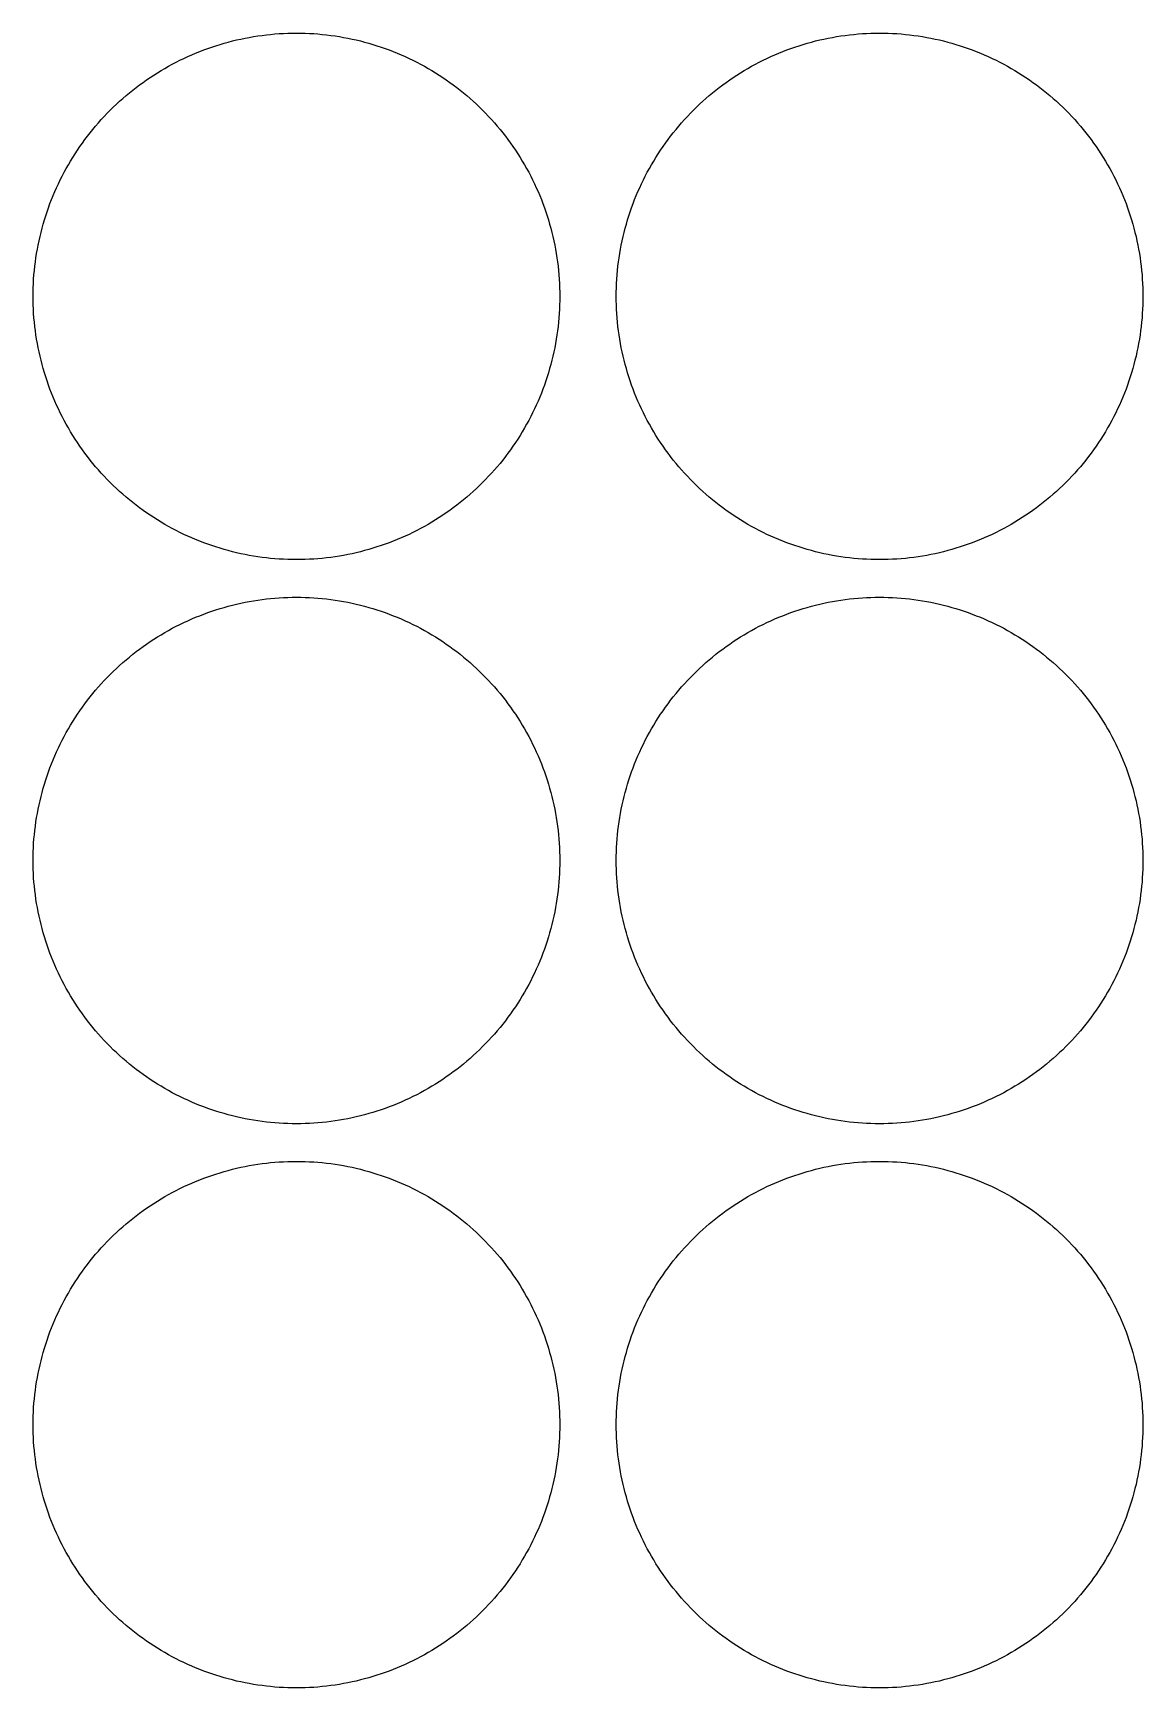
# Model space of a CAD drawing. Extents: x -114 to 114, y -152 to 152.
# Drawn here: x -76 to -17, y -89 to -1 of the extents above; entities that cross this region are included whole.
import ezdxf

# ---------------------------------------------------------------- set-up
doc = ezdxf.new("R2010")
doc.units = 0
doc.layers.get('0').update_dxf_attribs({"linetype": 'CONTINUOUS'})

msp = doc.modelspace()

# ---------------------------------------------------------------- linework, layer by layer
for points in [[(-75.999, -15), (-75.997, -14.771), (-75.992, -14.542), (-75.982, -14.313), (-75.969, -14.084), (-75.952, -13.856), (-75.932, -13.628), (-75.907, -13.4), (-75.879, -13.172), (-75.847, -12.946), (-75.812, -12.719), (-75.772, -12.494), (-75.729, -12.269), (-75.683, -12.044), (-75.632, -11.821), (-75.579, -11.598), (-75.521, -11.377), (-75.46, -11.156), (-75.395, -10.936), (-75.327, -10.717), (-75.255, -10.5), (-75.18, -10.284), (-75.101, -10.068), (-75.019, -9.855), (-74.933, -9.642), (-74.844, -9.431), (-74.751, -9.222), (-74.655, -9.014), (-74.555, -8.808), (-74.452, -8.603), (-74.346, -8.4), (-74.236, -8.199), (-74.123, -8), (-74.007, -7.802), (-73.888, -7.607), (-73.765, -7.413), (-73.64, -7.222), (-73.511, -7.032), (-73.379, -6.845), (-73.244, -6.66), (-73.106, -6.477), (-72.965, -6.297), (-72.821, -6.119), (-72.674, -5.943), (-72.524, -5.77), (-72.372, -5.599), (-72.217, -5.43), (-72.059, -5.264), (-71.898, -5.101), (-71.735, -4.94), (-71.569, -4.782), (-71.4, -4.627), (-71.229, -4.475), (-71.056, -4.325), (-70.88, -4.178), (-70.702, -4.034), (-70.522, -3.893), (-70.339, -3.755), (-70.154, -3.62), (-69.967, -3.488), (-69.777, -3.359), (-69.586, -3.234), (-69.392, -3.111), (-69.197, -2.992), (-68.999, -2.876), (-68.8, -2.763), (-68.599, -2.653), (-68.396, -2.547), (-68.191, -2.444), (-67.985, -2.344), (-67.777, -2.248), (-67.568, -2.155), (-67.357, -2.066), (-67.144, -1.98), (-66.93, -1.898), (-66.715, -1.819), (-66.499, -1.744), (-66.282, -1.672), (-66.063, -1.604), (-65.843, -1.539), (-65.622, -1.478), (-65.401, -1.42), (-65.178, -1.366), (-64.954, -1.316), (-64.73, -1.27), (-64.505, -1.227), (-64.28, -1.187), (-64.053, -1.152), (-63.826, -1.12), (-63.599, -1.092), (-63.371, -1.067), (-63.143, -1.047), (-62.915, -1.03), (-62.686, -1.017), (-62.457, -1.007), (-62.228, -1.002), (-61.999, -1), (-61.77, -1.002), (-61.541, -1.007), (-61.312, -1.017), (-61.083, -1.03), (-60.855, -1.047), (-60.627, -1.067), (-60.399, -1.092), (-60.172, -1.12), (-59.945, -1.152), (-59.719, -1.187), (-59.493, -1.227), (-59.268, -1.27), (-59.044, -1.316), (-58.82, -1.366), (-58.598, -1.42), (-58.376, -1.478), (-58.155, -1.539), (-57.935, -1.604), (-57.717, -1.672), (-57.499, -1.744), (-57.283, -1.819), (-57.068, -1.898), (-56.854, -1.98), (-56.642, -2.066), (-56.431, -2.155), (-56.221, -2.248), (-56.013, -2.344), (-55.807, -2.444), (-55.603, -2.547), (-55.4, -2.653), (-55.199, -2.763), (-54.999, -2.876), (-54.802, -2.992), (-54.606, -3.111), (-54.413, -3.234), (-54.221, -3.359), (-54.032, -3.488), (-53.845, -3.62), (-53.659, -3.755), (-53.477, -3.893), (-53.296, -4.034), (-53.118, -4.178), (-52.942, -4.325), (-52.769, -4.475), (-52.598, -4.627), (-52.43, -4.782), (-52.264, -4.94), (-52.1, -5.101), (-51.94, -5.264), (-51.782, -5.43), (-51.627, -5.599), (-51.474, -5.77), (-51.324, -5.943), (-51.177, -6.119), (-51.034, -6.297), (-50.892, -6.477), (-50.754, -6.66), (-50.619, -6.845), (-50.487, -7.032), (-50.359, -7.222), (-50.233, -7.413), (-50.11, -7.607), (-49.991, -7.802), (-49.875, -8), (-49.762, -8.199), (-49.652, -8.4), (-49.546, -8.603), (-49.443, -8.808), (-49.343, -9.014), (-49.247, -9.222), (-49.154, -9.431), (-49.065, -9.642), (-48.979, -9.855), (-48.897, -10.068), (-48.818, -10.284), (-48.743, -10.5), (-48.671, -10.717), (-48.603, -10.936), (-48.538, -11.156), (-48.477, -11.377), (-48.42, -11.598), (-48.366, -11.821), (-48.316, -12.044), (-48.269, -12.269), (-48.226, -12.494), (-48.187, -12.719), (-48.151, -12.946), (-48.119, -13.172), (-48.091, -13.4), (-48.067, -13.628), (-48.046, -13.856), (-48.029, -14.084), (-48.016, -14.313), (-48.007, -14.542), (-48.001, -14.771), (-48, -15), (-48.001, -15.229), (-48.007, -15.458), (-48.016, -15.687), (-48.029, -15.915), (-48.046, -16.144), (-48.067, -16.372), (-48.091, -16.6), (-48.119, -16.827), (-48.151, -17.054), (-48.187, -17.28), (-48.226, -17.506), (-48.269, -17.731), (-48.316, -17.955), (-48.366, -18.179), (-48.42, -18.401), (-48.477, -18.623), (-48.538, -18.844), (-48.603, -19.063), (-48.671, -19.282), (-48.743, -19.5), (-48.818, -19.716), (-48.897, -19.931), (-48.979, -20.145), (-49.065, -20.357), (-49.154, -20.568), (-49.247, -20.778), (-49.343, -20.985), (-49.443, -21.192), (-49.546, -21.396), (-49.652, -21.599), (-49.762, -21.8), (-49.875, -22), (-49.991, -22.197), (-50.11, -22.393), (-50.233, -22.586), (-50.359, -22.778), (-50.487, -22.967), (-50.619, -23.154), (-50.754, -23.339), (-50.892, -23.522), (-51.034, -23.703), (-51.177, -23.881), (-51.324, -24.057), (-51.474, -24.23), (-51.627, -24.401), (-51.782, -24.569), (-51.94, -24.735), (-52.1, -24.899), (-52.264, -25.059), (-52.43, -25.217), (-52.598, -25.372), (-52.769, -25.525), (-52.942, -25.675), (-53.118, -25.821), (-53.296, -25.965), (-53.477, -26.106), (-53.659, -26.244), (-53.845, -26.379), (-54.032, -26.511), (-54.221, -26.64), (-54.413, -26.766), (-54.606, -26.889), (-54.802, -27.008), (-54.999, -27.124), (-55.199, -27.237), (-55.4, -27.347), (-55.603, -27.453), (-55.807, -27.556), (-56.013, -27.656), (-56.221, -27.752), (-56.431, -27.844), (-56.642, -27.934), (-56.854, -28.02), (-57.068, -28.102), (-57.283, -28.181), (-57.499, -28.256), (-57.717, -28.328), (-57.935, -28.396), (-58.155, -28.461), (-58.376, -28.522), (-58.598, -28.579), (-58.82, -28.633), (-59.044, -28.683), (-59.268, -28.73), (-59.493, -28.773), (-59.719, -28.812), (-59.945, -28.848), (-60.172, -28.88), (-60.399, -28.908), (-60.627, -28.932), (-60.855, -28.953), (-61.083, -28.97), (-61.312, -28.983), (-61.541, -28.992), (-61.77, -28.998), (-61.999, -28.999), (-62.228, -28.998), (-62.457, -28.992), (-62.686, -28.983), (-62.915, -28.97), (-63.143, -28.953), (-63.371, -28.932), (-63.599, -28.908), (-63.826, -28.88), (-64.053, -28.848), (-64.28, -28.812), (-64.505, -28.773), (-64.73, -28.73), (-64.954, -28.683), (-65.178, -28.633), (-65.401, -28.579), (-65.622, -28.522), (-65.843, -28.461), (-66.063, -28.396), (-66.282, -28.328), (-66.499, -28.256), (-66.715, -28.181), (-66.93, -28.102), (-67.144, -28.02), (-67.357, -27.934), (-67.568, -27.844), (-67.777, -27.752), (-67.985, -27.656), (-68.191, -27.556), (-68.396, -27.453), (-68.599, -27.347), (-68.8, -27.237), (-68.999, -27.124), (-69.197, -27.008), (-69.392, -26.889), (-69.586, -26.766), (-69.777, -26.64), (-69.967, -26.511), (-70.154, -26.379), (-70.339, -26.244), (-70.522, -26.106), (-70.702, -25.965), (-70.88, -25.821), (-71.056, -25.675), (-71.229, -25.525), (-71.4, -25.372), (-71.569, -25.217), (-71.735, -25.059), (-71.898, -24.899), (-72.059, -24.735), (-72.217, -24.569), (-72.372, -24.401), (-72.524, -24.23), (-72.674, -24.057), (-72.821, -23.881), (-72.965, -23.703), (-73.106, -23.522), (-73.244, -23.339), (-73.379, -23.154), (-73.511, -22.967), (-73.64, -22.778), (-73.765, -22.586), (-73.888, -22.393), (-74.007, -22.197), (-74.123, -22), (-74.236, -21.8), (-74.346, -21.599), (-74.452, -21.396), (-74.555, -21.192), (-74.655, -20.985), (-74.751, -20.778), (-74.844, -20.568), (-74.933, -20.357), (-75.019, -20.145), (-75.101, -19.931), (-75.18, -19.716), (-75.255, -19.5), (-75.327, -19.282), (-75.395, -19.063), (-75.46, -18.844), (-75.521, -18.623), (-75.579, -18.401), (-75.632, -18.179), (-75.683, -17.955), (-75.729, -17.731), (-75.772, -17.506), (-75.812, -17.28), (-75.847, -17.054), (-75.879, -16.827), (-75.907, -16.6), (-75.932, -16.372), (-75.952, -16.144), (-75.969, -15.915), (-75.982, -15.687), (-75.992, -15.458), (-75.997, -15.229)], [(-44.999, -15), (-44.998, -14.771), (-44.992, -14.542), (-44.983, -14.313), (-44.97, -14.084), (-44.953, -13.856), (-44.932, -13.628), (-44.908, -13.4), (-44.879, -13.172), (-44.848, -12.946), (-44.812, -12.719), (-44.773, -12.494), (-44.73, -12.269), (-44.683, -12.044), (-44.633, -11.821), (-44.579, -11.598), (-44.522, -11.377), (-44.46, -11.156), (-44.396, -10.936), (-44.328, -10.717), (-44.256, -10.5), (-44.18, -10.284), (-44.102, -10.068), (-44.019, -9.855), (-43.934, -9.642), (-43.844, -9.431), (-43.752, -9.222), (-43.655, -9.014), (-43.556, -8.808), (-43.453, -8.603), (-43.346, -8.4), (-43.237, -8.199), (-43.124, -8), (-43.008, -7.802), (-42.888, -7.607), (-42.766, -7.413), (-42.64, -7.222), (-42.511, -7.032), (-42.379, -6.845), (-42.244, -6.66), (-42.106, -6.477), (-41.965, -6.297), (-41.821, -6.119), (-41.674, -5.943), (-41.525, -5.77), (-41.372, -5.599), (-41.217, -5.43), (-41.059, -5.264), (-40.898, -5.101), (-40.735, -4.94), (-40.569, -4.782), (-40.401, -4.627), (-40.23, -4.475), (-40.056, -4.325), (-39.881, -4.178), (-39.702, -4.034), (-39.522, -3.893), (-39.339, -3.755), (-39.154, -3.62), (-38.967, -3.488), (-38.778, -3.359), (-38.586, -3.234), (-38.393, -3.111), (-38.197, -2.992), (-37.999, -2.876), (-37.8, -2.763), (-37.599, -2.653), (-37.396, -2.547), (-37.192, -2.444), (-36.985, -2.344), (-36.777, -2.248), (-36.568, -2.155), (-36.357, -2.066), (-36.145, -1.98), (-35.931, -1.898), (-35.716, -1.819), (-35.499, -1.744), (-35.282, -1.672), (-35.063, -1.604), (-34.844, -1.539), (-34.623, -1.478), (-34.401, -1.42), (-34.178, -1.366), (-33.955, -1.316), (-33.731, -1.27), (-33.506, -1.227), (-33.28, -1.187), (-33.054, -1.152), (-32.827, -1.12), (-32.6, -1.092), (-32.372, -1.067), (-32.144, -1.047), (-31.915, -1.03), (-31.687, -1.017), (-31.458, -1.007), (-31.229, -1.002), (-31, -1), (-30.77, -1.002), (-30.541, -1.007), (-30.313, -1.017), (-30.084, -1.03), (-29.855, -1.047), (-29.627, -1.067), (-29.4, -1.092), (-29.172, -1.12), (-28.945, -1.152), (-28.719, -1.187), (-28.493, -1.227), (-28.268, -1.27), (-28.044, -1.316), (-27.821, -1.366), (-27.598, -1.42), (-27.376, -1.478), (-27.156, -1.539), (-26.936, -1.604), (-26.717, -1.672), (-26.5, -1.744), (-26.283, -1.819), (-26.068, -1.898), (-25.855, -1.98), (-25.642, -2.066), (-25.431, -2.155), (-25.222, -2.248), (-25.014, -2.344), (-24.808, -2.444), (-24.603, -2.547), (-24.4, -2.653), (-24.199, -2.763), (-24, -2.876), (-23.802, -2.992), (-23.607, -3.111), (-23.413, -3.234), (-23.222, -3.359), (-23.032, -3.488), (-22.845, -3.62), (-22.66, -3.755), (-22.477, -3.893), (-22.297, -4.034), (-22.118, -4.178), (-21.943, -4.325), (-21.769, -4.475), (-21.598, -4.627), (-21.43, -4.782), (-21.264, -4.94), (-21.101, -5.101), (-20.94, -5.264), (-20.782, -5.43), (-20.627, -5.599), (-20.474, -5.77), (-20.325, -5.943), (-20.178, -6.119), (-20.034, -6.297), (-19.893, -6.477), (-19.755, -6.66), (-19.62, -6.845), (-19.488, -7.032), (-19.359, -7.222), (-19.233, -7.413), (-19.111, -7.607), (-18.992, -7.802), (-18.876, -8), (-18.762, -8.199), (-18.653, -8.4), (-18.546, -8.603), (-18.443, -8.808), (-18.344, -9.014), (-18.248, -9.222), (-18.155, -9.431), (-18.066, -9.642), (-17.98, -9.855), (-17.897, -10.068), (-17.819, -10.284), (-17.743, -10.5), (-17.672, -10.717), (-17.603, -10.936), (-17.539, -11.156), (-17.478, -11.377), (-17.42, -11.598), (-17.366, -11.821), (-17.316, -12.044), (-17.269, -12.269), (-17.226, -12.494), (-17.187, -12.719), (-17.152, -12.946), (-17.12, -13.172), (-17.092, -13.4), (-17.067, -13.628), (-17.046, -13.856), (-17.03, -14.084), (-17.016, -14.313), (-17.007, -14.542), (-17.002, -14.771), (-17, -15), (-17.002, -15.229), (-17.007, -15.458), (-17.016, -15.687), (-17.03, -15.915), (-17.046, -16.144), (-17.067, -16.372), (-17.092, -16.6), (-17.12, -16.827), (-17.152, -17.054), (-17.187, -17.28), (-17.226, -17.506), (-17.269, -17.731), (-17.316, -17.955), (-17.366, -18.179), (-17.42, -18.401), (-17.478, -18.623), (-17.539, -18.844), (-17.603, -19.063), (-17.672, -19.282), (-17.743, -19.5), (-17.819, -19.716), (-17.897, -19.931), (-17.98, -20.145), (-18.066, -20.357), (-18.155, -20.568), (-18.248, -20.778), (-18.344, -20.985), (-18.443, -21.192), (-18.546, -21.396), (-18.653, -21.599), (-18.762, -21.8), (-18.876, -22), (-18.992, -22.197), (-19.111, -22.393), (-19.233, -22.586), (-19.359, -22.778), (-19.488, -22.967), (-19.62, -23.154), (-19.755, -23.339), (-19.893, -23.522), (-20.034, -23.703), (-20.178, -23.881), (-20.325, -24.057), (-20.474, -24.23), (-20.627, -24.401), (-20.782, -24.569), (-20.94, -24.735), (-21.101, -24.899), (-21.264, -25.059), (-21.43, -25.217), (-21.598, -25.372), (-21.769, -25.525), (-21.943, -25.675), (-22.118, -25.821), (-22.297, -25.965), (-22.477, -26.106), (-22.66, -26.244), (-22.845, -26.379), (-23.032, -26.511), (-23.222, -26.64), (-23.413, -26.766), (-23.607, -26.889), (-23.802, -27.008), (-24, -27.124), (-24.199, -27.237), (-24.4, -27.347), (-24.603, -27.453), (-24.808, -27.556), (-25.014, -27.656), (-25.222, -27.752), (-25.431, -27.844), (-25.642, -27.934), (-25.855, -28.02), (-26.068, -28.102), (-26.283, -28.181), (-26.5, -28.256), (-26.717, -28.328), (-26.936, -28.396), (-27.156, -28.461), (-27.376, -28.522), (-27.598, -28.579), (-27.821, -28.633), (-28.044, -28.683), (-28.268, -28.73), (-28.493, -28.773), (-28.719, -28.812), (-28.945, -28.848), (-29.172, -28.88), (-29.4, -28.908), (-29.627, -28.932), (-29.855, -28.953), (-30.084, -28.97), (-30.313, -28.983), (-30.541, -28.992), (-30.77, -28.998), (-31, -28.999), (-31.229, -28.998), (-31.458, -28.992), (-31.687, -28.983), (-31.915, -28.97), (-32.144, -28.953), (-32.372, -28.932), (-32.6, -28.908), (-32.827, -28.88), (-33.054, -28.848), (-33.28, -28.812), (-33.506, -28.773), (-33.731, -28.73), (-33.955, -28.683), (-34.178, -28.633), (-34.401, -28.579), (-34.623, -28.522), (-34.844, -28.461), (-35.063, -28.396), (-35.282, -28.328), (-35.499, -28.256), (-35.716, -28.181), (-35.931, -28.102), (-36.145, -28.02), (-36.357, -27.934), (-36.568, -27.844), (-36.777, -27.752), (-36.985, -27.656), (-37.192, -27.556), (-37.396, -27.453), (-37.599, -27.347), (-37.8, -27.237), (-37.999, -27.124), (-38.197, -27.008), (-38.393, -26.889), (-38.586, -26.766), (-38.778, -26.64), (-38.967, -26.511), (-39.154, -26.379), (-39.339, -26.244), (-39.522, -26.106), (-39.702, -25.965), (-39.881, -25.821), (-40.056, -25.675), (-40.23, -25.525), (-40.401, -25.372), (-40.569, -25.217), (-40.735, -25.059), (-40.898, -24.899), (-41.059, -24.735), (-41.217, -24.569), (-41.372, -24.401), (-41.525, -24.23), (-41.674, -24.057), (-41.821, -23.881), (-41.965, -23.703), (-42.106, -23.522), (-42.244, -23.339), (-42.379, -23.154), (-42.511, -22.967), (-42.64, -22.778), (-42.766, -22.586), (-42.888, -22.393), (-43.008, -22.197), (-43.124, -22), (-43.237, -21.8), (-43.346, -21.599), (-43.453, -21.396), (-43.556, -21.192), (-43.655, -20.985), (-43.752, -20.778), (-43.844, -20.568), (-43.934, -20.357), (-44.019, -20.145), (-44.102, -19.931), (-44.18, -19.716), (-44.256, -19.5), (-44.328, -19.282), (-44.396, -19.063), (-44.46, -18.844), (-44.522, -18.623), (-44.579, -18.401), (-44.633, -18.179), (-44.683, -17.955), (-44.73, -17.731), (-44.773, -17.506), (-44.812, -17.28), (-44.848, -17.054), (-44.879, -16.827), (-44.908, -16.6), (-44.932, -16.372), (-44.953, -16.144), (-44.97, -15.915), (-44.983, -15.687), (-44.992, -15.458), (-44.998, -15.229)], [(-75.999, -44.999), (-75.997, -44.77), (-75.992, -44.541), (-75.982, -44.312), (-75.969, -44.084), (-75.952, -43.855), (-75.932, -43.627), (-75.907, -43.399), (-75.879, -43.172), (-75.847, -42.945), (-75.812, -42.719), (-75.772, -42.493), (-75.729, -42.268), (-75.683, -42.044), (-75.632, -41.821), (-75.579, -41.598), (-75.521, -41.376), (-75.46, -41.155), (-75.395, -40.936), (-75.327, -40.717), (-75.255, -40.499), (-75.18, -40.283), (-75.101, -40.068), (-75.019, -39.854), (-74.933, -39.642), (-74.844, -39.431), (-74.751, -39.222), (-74.655, -39.014), (-74.555, -38.807), (-74.452, -38.603), (-74.346, -38.4), (-74.236, -38.199), (-74.123, -38), (-74.007, -37.802), (-73.888, -37.606), (-73.765, -37.413), (-73.64, -37.221), (-73.511, -37.032), (-73.379, -36.845), (-73.244, -36.66), (-73.106, -36.477), (-72.965, -36.296), (-72.821, -36.118), (-72.674, -35.942), (-72.524, -35.769), (-72.372, -35.598), (-72.217, -35.43), (-72.059, -35.264), (-71.898, -35.101), (-71.735, -34.94), (-71.569, -34.782), (-71.4, -34.627), (-71.229, -34.474), (-71.056, -34.325), (-70.88, -34.178), (-70.702, -34.034), (-70.522, -33.893), (-70.339, -33.755), (-70.154, -33.62), (-69.967, -33.488), (-69.777, -33.359), (-69.586, -33.233), (-69.392, -33.111), (-69.197, -32.991), (-68.999, -32.875), (-68.8, -32.762), (-68.599, -32.652), (-68.396, -32.546), (-68.191, -32.443), (-67.985, -32.344), (-67.777, -32.247), (-67.568, -32.155), (-67.357, -32.065), (-67.144, -31.98), (-66.93, -31.897), (-66.715, -31.818), (-66.499, -31.743), (-66.282, -31.671), (-66.063, -31.603), (-65.843, -31.539), (-65.622, -31.477), (-65.401, -31.42), (-65.178, -31.366), (-64.954, -31.316), (-64.73, -31.269), (-64.505, -31.226), (-64.28, -31.187), (-64.053, -31.151), (-63.826, -31.12), (-63.599, -31.091), (-63.371, -31.067), (-63.143, -31.046), (-62.915, -31.029), (-62.686, -31.016), (-62.457, -31.007), (-62.228, -31.001), (-61.999, -31), (-61.77, -31.001), (-61.541, -31.007), (-61.312, -31.016), (-61.083, -31.029), (-60.855, -31.046), (-60.627, -31.067), (-60.399, -31.091), (-60.172, -31.12), (-59.945, -31.151), (-59.719, -31.187), (-59.493, -31.226), (-59.268, -31.269), (-59.044, -31.316), (-58.82, -31.366), (-58.598, -31.42), (-58.376, -31.477), (-58.155, -31.539), (-57.935, -31.603), (-57.717, -31.671), (-57.499, -31.743), (-57.283, -31.818), (-57.068, -31.897), (-56.854, -31.98), (-56.642, -32.065), (-56.431, -32.155), (-56.221, -32.247), (-56.013, -32.344), (-55.807, -32.443), (-55.603, -32.546), (-55.4, -32.652), (-55.199, -32.762), (-54.999, -32.875), (-54.802, -32.991), (-54.606, -33.111), (-54.413, -33.233), (-54.221, -33.359), (-54.032, -33.488), (-53.845, -33.62), (-53.659, -33.755), (-53.477, -33.893), (-53.296, -34.034), (-53.118, -34.178), (-52.942, -34.325), (-52.769, -34.474), (-52.598, -34.627), (-52.43, -34.782), (-52.264, -34.94), (-52.1, -35.101), (-51.94, -35.264), (-51.782, -35.43), (-51.627, -35.598), (-51.474, -35.769), (-51.324, -35.942), (-51.177, -36.118), (-51.034, -36.296), (-50.892, -36.477), (-50.754, -36.66), (-50.619, -36.845), (-50.487, -37.032), (-50.359, -37.221), (-50.233, -37.413), (-50.11, -37.606), (-49.991, -37.802), (-49.875, -38), (-49.762, -38.199), (-49.652, -38.4), (-49.546, -38.603), (-49.443, -38.807), (-49.343, -39.014), (-49.247, -39.222), (-49.154, -39.431), (-49.065, -39.642), (-48.979, -39.854), (-48.897, -40.068), (-48.818, -40.283), (-48.743, -40.499), (-48.671, -40.717), (-48.603, -40.936), (-48.538, -41.155), (-48.477, -41.376), (-48.42, -41.598), (-48.366, -41.821), (-48.316, -42.044), (-48.269, -42.268), (-48.226, -42.493), (-48.187, -42.719), (-48.151, -42.945), (-48.119, -43.172), (-48.091, -43.399), (-48.067, -43.627), (-48.046, -43.855), (-48.029, -44.084), (-48.016, -44.312), (-48.007, -44.541), (-48.001, -44.77), (-48, -44.999), (-48.001, -45.228), (-48.007, -45.457), (-48.016, -45.686), (-48.029, -45.915), (-48.046, -46.143), (-48.067, -46.372), (-48.091, -46.599), (-48.119, -46.827), (-48.151, -47.053), (-48.187, -47.28), (-48.226, -47.505), (-48.269, -47.73), (-48.316, -47.955), (-48.366, -48.178), (-48.42, -48.401), (-48.477, -48.623), (-48.538, -48.843), (-48.603, -49.063), (-48.671, -49.282), (-48.743, -49.499), (-48.818, -49.716), (-48.897, -49.931), (-48.979, -50.144), (-49.065, -50.357), (-49.154, -50.568), (-49.247, -50.777), (-49.343, -50.985), (-49.443, -51.191), (-49.546, -51.396), (-49.652, -51.599), (-49.762, -51.8), (-49.875, -51.999), (-49.991, -52.197), (-50.11, -52.392), (-50.233, -52.586), (-50.359, -52.777), (-50.487, -52.967), (-50.619, -53.154), (-50.754, -53.339), (-50.892, -53.522), (-51.034, -53.702), (-51.177, -53.88), (-51.324, -54.056), (-51.474, -54.23), (-51.627, -54.401), (-51.782, -54.569), (-51.94, -54.735), (-52.1, -54.898), (-52.264, -55.059), (-52.43, -55.217), (-52.598, -55.372), (-52.769, -55.524), (-52.942, -55.674), (-53.118, -55.821), (-53.296, -55.965), (-53.477, -56.106), (-53.659, -56.244), (-53.845, -56.379), (-54.032, -56.511), (-54.221, -56.64), (-54.413, -56.766), (-54.606, -56.888), (-54.802, -57.007), (-54.999, -57.123), (-55.199, -57.236), (-55.4, -57.346), (-55.603, -57.453), (-55.807, -57.556), (-56.013, -57.655), (-56.221, -57.751), (-56.431, -57.844), (-56.642, -57.933), (-56.854, -58.019), (-57.068, -58.101), (-57.283, -58.18), (-57.499, -58.256), (-57.717, -58.327), (-57.935, -58.396), (-58.155, -58.46), (-58.376, -58.521), (-58.598, -58.579), (-58.82, -58.633), (-59.044, -58.683), (-59.268, -58.73), (-59.493, -58.772), (-59.719, -58.812), (-59.945, -58.847), (-60.172, -58.879), (-60.399, -58.907), (-60.627, -58.932), (-60.855, -58.952), (-61.083, -58.969), (-61.312, -58.982), (-61.541, -58.992), (-61.77, -58.997), (-61.999, -58.999), (-62.228, -58.997), (-62.457, -58.992), (-62.686, -58.982), (-62.915, -58.969), (-63.143, -58.952), (-63.371, -58.932), (-63.599, -58.907), (-63.826, -58.879), (-64.053, -58.847), (-64.28, -58.812), (-64.505, -58.772), (-64.73, -58.73), (-64.954, -58.683), (-65.178, -58.633), (-65.401, -58.579), (-65.622, -58.521), (-65.843, -58.46), (-66.063, -58.396), (-66.282, -58.327), (-66.499, -58.256), (-66.715, -58.18), (-66.93, -58.101), (-67.144, -58.019), (-67.357, -57.933), (-67.568, -57.844), (-67.777, -57.751), (-67.985, -57.655), (-68.191, -57.556), (-68.396, -57.453), (-68.599, -57.346), (-68.8, -57.236), (-68.999, -57.123), (-69.197, -57.007), (-69.392, -56.888), (-69.586, -56.766), (-69.777, -56.64), (-69.967, -56.511), (-70.154, -56.379), (-70.339, -56.244), (-70.522, -56.106), (-70.702, -55.965), (-70.88, -55.821), (-71.056, -55.674), (-71.229, -55.524), (-71.4, -55.372), (-71.569, -55.217), (-71.735, -55.059), (-71.898, -54.898), (-72.059, -54.735), (-72.217, -54.569), (-72.372, -54.401), (-72.524, -54.23), (-72.674, -54.056), (-72.821, -53.88), (-72.965, -53.702), (-73.106, -53.522), (-73.244, -53.339), (-73.379, -53.154), (-73.511, -52.967), (-73.64, -52.777), (-73.765, -52.586), (-73.888, -52.392), (-74.007, -52.197), (-74.123, -51.999), (-74.236, -51.8), (-74.346, -51.599), (-74.452, -51.396), (-74.555, -51.191), (-74.655, -50.985), (-74.751, -50.777), (-74.844, -50.568), (-74.933, -50.357), (-75.019, -50.144), (-75.101, -49.931), (-75.18, -49.716), (-75.255, -49.499), (-75.327, -49.282), (-75.395, -49.063), (-75.46, -48.843), (-75.521, -48.623), (-75.579, -48.401), (-75.632, -48.178), (-75.683, -47.955), (-75.729, -47.73), (-75.772, -47.505), (-75.812, -47.28), (-75.847, -47.053), (-75.879, -46.827), (-75.907, -46.599), (-75.932, -46.372), (-75.952, -46.143), (-75.969, -45.915), (-75.982, -45.686), (-75.992, -45.457), (-75.997, -45.228)], [(-44.999, -44.999), (-44.998, -44.77), (-44.992, -44.541), (-44.983, -44.312), (-44.97, -44.084), (-44.953, -43.855), (-44.932, -43.627), (-44.908, -43.399), (-44.879, -43.172), (-44.848, -42.945), (-44.812, -42.719), (-44.773, -42.493), (-44.73, -42.268), (-44.683, -42.044), (-44.633, -41.821), (-44.579, -41.598), (-44.522, -41.376), (-44.46, -41.155), (-44.396, -40.936), (-44.328, -40.717), (-44.256, -40.499), (-44.18, -40.283), (-44.102, -40.068), (-44.019, -39.854), (-43.934, -39.642), (-43.844, -39.431), (-43.752, -39.222), (-43.655, -39.014), (-43.556, -38.807), (-43.453, -38.603), (-43.346, -38.4), (-43.237, -38.199), (-43.124, -38), (-43.008, -37.802), (-42.888, -37.606), (-42.766, -37.413), (-42.64, -37.221), (-42.511, -37.032), (-42.379, -36.845), (-42.244, -36.66), (-42.106, -36.477), (-41.965, -36.296), (-41.821, -36.118), (-41.674, -35.942), (-41.525, -35.769), (-41.372, -35.598), (-41.217, -35.43), (-41.059, -35.264), (-40.898, -35.101), (-40.735, -34.94), (-40.569, -34.782), (-40.401, -34.627), (-40.23, -34.474), (-40.056, -34.325), (-39.881, -34.178), (-39.702, -34.034), (-39.522, -33.893), (-39.339, -33.755), (-39.154, -33.62), (-38.967, -33.488), (-38.778, -33.359), (-38.586, -33.233), (-38.393, -33.111), (-38.197, -32.991), (-37.999, -32.875), (-37.8, -32.762), (-37.599, -32.652), (-37.396, -32.546), (-37.192, -32.443), (-36.985, -32.344), (-36.777, -32.247), (-36.568, -32.155), (-36.357, -32.065), (-36.145, -31.98), (-35.931, -31.897), (-35.716, -31.818), (-35.499, -31.743), (-35.282, -31.671), (-35.063, -31.603), (-34.844, -31.539), (-34.623, -31.477), (-34.401, -31.42), (-34.178, -31.366), (-33.955, -31.316), (-33.731, -31.269), (-33.506, -31.226), (-33.28, -31.187), (-33.054, -31.151), (-32.827, -31.12), (-32.6, -31.091), (-32.372, -31.067), (-32.144, -31.046), (-31.915, -31.029), (-31.687, -31.016), (-31.458, -31.007), (-31.229, -31.001), (-31, -31), (-30.77, -31.001), (-30.541, -31.007), (-30.313, -31.016), (-30.084, -31.029), (-29.855, -31.046), (-29.627, -31.067), (-29.4, -31.091), (-29.172, -31.12), (-28.945, -31.151), (-28.719, -31.187), (-28.493, -31.226), (-28.268, -31.269), (-28.044, -31.316), (-27.821, -31.366), (-27.598, -31.42), (-27.376, -31.477), (-27.156, -31.539), (-26.936, -31.603), (-26.717, -31.671), (-26.5, -31.743), (-26.283, -31.818), (-26.068, -31.897), (-25.855, -31.98), (-25.642, -32.065), (-25.431, -32.155), (-25.222, -32.247), (-25.014, -32.344), (-24.808, -32.443), (-24.603, -32.546), (-24.4, -32.652), (-24.199, -32.762), (-24, -32.875), (-23.802, -32.991), (-23.607, -33.111), (-23.413, -33.233), (-23.222, -33.359), (-23.032, -33.488), (-22.845, -33.62), (-22.66, -33.755), (-22.477, -33.893), (-22.297, -34.034), (-22.118, -34.178), (-21.943, -34.325), (-21.769, -34.474), (-21.598, -34.627), (-21.43, -34.782), (-21.264, -34.94), (-21.101, -35.101), (-20.94, -35.264), (-20.782, -35.43), (-20.627, -35.598), (-20.474, -35.769), (-20.325, -35.942), (-20.178, -36.118), (-20.034, -36.296), (-19.893, -36.477), (-19.755, -36.66), (-19.62, -36.845), (-19.488, -37.032), (-19.359, -37.221), (-19.233, -37.413), (-19.111, -37.606), (-18.992, -37.802), (-18.876, -38), (-18.762, -38.199), (-18.653, -38.4), (-18.546, -38.603), (-18.443, -38.807), (-18.344, -39.014), (-18.248, -39.222), (-18.155, -39.431), (-18.066, -39.642), (-17.98, -39.854), (-17.897, -40.068), (-17.819, -40.283), (-17.743, -40.499), (-17.672, -40.717), (-17.603, -40.936), (-17.539, -41.155), (-17.478, -41.376), (-17.42, -41.598), (-17.366, -41.821), (-17.316, -42.044), (-17.269, -42.268), (-17.226, -42.493), (-17.187, -42.719), (-17.152, -42.945), (-17.12, -43.172), (-17.092, -43.399), (-17.067, -43.627), (-17.046, -43.855), (-17.03, -44.084), (-17.016, -44.312), (-17.007, -44.541), (-17.002, -44.77), (-17, -44.999), (-17.002, -45.228), (-17.007, -45.457), (-17.016, -45.686), (-17.03, -45.915), (-17.046, -46.143), (-17.067, -46.372), (-17.092, -46.599), (-17.12, -46.827), (-17.152, -47.053), (-17.187, -47.28), (-17.226, -47.505), (-17.269, -47.73), (-17.316, -47.955), (-17.366, -48.178), (-17.42, -48.401), (-17.478, -48.623), (-17.539, -48.843), (-17.603, -49.063), (-17.672, -49.282), (-17.743, -49.499), (-17.819, -49.716), (-17.897, -49.931), (-17.98, -50.144), (-18.066, -50.357), (-18.155, -50.568), (-18.248, -50.777), (-18.344, -50.985), (-18.443, -51.191), (-18.546, -51.396), (-18.653, -51.599), (-18.762, -51.8), (-18.876, -51.999), (-18.992, -52.197), (-19.111, -52.392), (-19.233, -52.586), (-19.359, -52.777), (-19.488, -52.967), (-19.62, -53.154), (-19.755, -53.339), (-19.893, -53.522), (-20.034, -53.702), (-20.178, -53.88), (-20.325, -54.056), (-20.474, -54.23), (-20.627, -54.401), (-20.782, -54.569), (-20.94, -54.735), (-21.101, -54.898), (-21.264, -55.059), (-21.43, -55.217), (-21.598, -55.372), (-21.769, -55.524), (-21.943, -55.674), (-22.118, -55.821), (-22.297, -55.965), (-22.477, -56.106), (-22.66, -56.244), (-22.845, -56.379), (-23.032, -56.511), (-23.222, -56.64), (-23.413, -56.766), (-23.607, -56.888), (-23.802, -57.007), (-24, -57.123), (-24.199, -57.236), (-24.4, -57.346), (-24.603, -57.453), (-24.808, -57.556), (-25.014, -57.655), (-25.222, -57.751), (-25.431, -57.844), (-25.642, -57.933), (-25.855, -58.019), (-26.068, -58.101), (-26.283, -58.18), (-26.5, -58.256), (-26.717, -58.327), (-26.936, -58.396), (-27.156, -58.46), (-27.376, -58.521), (-27.598, -58.579), (-27.821, -58.633), (-28.044, -58.683), (-28.268, -58.73), (-28.493, -58.772), (-28.719, -58.812), (-28.945, -58.847), (-29.172, -58.879), (-29.4, -58.907), (-29.627, -58.932), (-29.855, -58.952), (-30.084, -58.969), (-30.313, -58.982), (-30.541, -58.992), (-30.77, -58.997), (-31, -58.999), (-31.229, -58.997), (-31.458, -58.992), (-31.687, -58.982), (-31.915, -58.969), (-32.144, -58.952), (-32.372, -58.932), (-32.6, -58.907), (-32.827, -58.879), (-33.054, -58.847), (-33.28, -58.812), (-33.506, -58.772), (-33.731, -58.73), (-33.955, -58.683), (-34.178, -58.633), (-34.401, -58.579), (-34.623, -58.521), (-34.844, -58.46), (-35.063, -58.396), (-35.282, -58.327), (-35.499, -58.256), (-35.716, -58.18), (-35.931, -58.101), (-36.145, -58.019), (-36.357, -57.933), (-36.568, -57.844), (-36.777, -57.751), (-36.985, -57.655), (-37.192, -57.556), (-37.396, -57.453), (-37.599, -57.346), (-37.8, -57.236), (-37.999, -57.123), (-38.197, -57.007), (-38.393, -56.888), (-38.586, -56.766), (-38.778, -56.64), (-38.967, -56.511), (-39.154, -56.379), (-39.339, -56.244), (-39.522, -56.106), (-39.702, -55.965), (-39.881, -55.821), (-40.056, -55.674), (-40.23, -55.524), (-40.401, -55.372), (-40.569, -55.217), (-40.735, -55.059), (-40.898, -54.898), (-41.059, -54.735), (-41.217, -54.569), (-41.372, -54.401), (-41.525, -54.23), (-41.674, -54.056), (-41.821, -53.88), (-41.965, -53.702), (-42.106, -53.522), (-42.244, -53.339), (-42.379, -53.154), (-42.511, -52.967), (-42.64, -52.777), (-42.766, -52.586), (-42.888, -52.392), (-43.008, -52.197), (-43.124, -51.999), (-43.237, -51.8), (-43.346, -51.599), (-43.453, -51.396), (-43.556, -51.191), (-43.655, -50.985), (-43.752, -50.777), (-43.844, -50.568), (-43.934, -50.357), (-44.019, -50.144), (-44.102, -49.931), (-44.18, -49.716), (-44.256, -49.499), (-44.328, -49.282), (-44.396, -49.063), (-44.46, -48.843), (-44.522, -48.623), (-44.579, -48.401), (-44.633, -48.178), (-44.683, -47.955), (-44.73, -47.73), (-44.773, -47.505), (-44.812, -47.28), (-44.848, -47.053), (-44.879, -46.827), (-44.908, -46.599), (-44.932, -46.372), (-44.953, -46.143), (-44.97, -45.915), (-44.983, -45.686), (-44.992, -45.457), (-44.998, -45.228)], [(-75.999, -74.999), (-75.997, -74.77), (-75.992, -74.541), (-75.982, -74.312), (-75.969, -74.083), (-75.952, -73.855), (-75.932, -73.627), (-75.907, -73.399), (-75.879, -73.172), (-75.847, -72.945), (-75.812, -72.719), (-75.772, -72.493), (-75.729, -72.268), (-75.683, -72.044), (-75.632, -71.82), (-75.579, -71.597), (-75.521, -71.376), (-75.46, -71.155), (-75.395, -70.935), (-75.327, -70.717), (-75.255, -70.499), (-75.18, -70.283), (-75.101, -70.068), (-75.019, -69.854), (-74.933, -69.642), (-74.844, -69.431), (-74.751, -69.221), (-74.655, -69.013), (-74.555, -68.807), (-74.452, -68.602), (-74.346, -68.399), (-74.236, -68.198), (-74.123, -67.999), (-74.007, -67.802), (-73.888, -67.606), (-73.765, -67.412), (-73.64, -67.221), (-73.511, -67.032), (-73.379, -66.844), (-73.244, -66.659), (-73.106, -66.476), (-72.965, -66.296), (-72.821, -66.118), (-72.674, -65.942), (-72.524, -65.769), (-72.372, -65.598), (-72.217, -65.429), (-72.059, -65.263), (-71.898, -65.1), (-71.735, -64.94), (-71.569, -64.782), (-71.4, -64.626), (-71.229, -64.474), (-71.056, -64.324), (-70.88, -64.177), (-70.702, -64.033), (-70.522, -63.892), (-70.339, -63.754), (-70.154, -63.619), (-69.967, -63.487), (-69.777, -63.358), (-69.586, -63.233), (-69.392, -63.11), (-69.197, -62.991), (-68.999, -62.875), (-68.8, -62.762), (-68.599, -62.652), (-68.396, -62.546), (-68.191, -62.443), (-67.985, -62.343), (-67.777, -62.247), (-67.568, -62.154), (-67.357, -62.065), (-67.144, -61.979), (-66.93, -61.897), (-66.715, -61.818), (-66.499, -61.743), (-66.282, -61.671), (-66.063, -61.603), (-65.843, -61.538), (-65.622, -61.477), (-65.401, -61.42), (-65.178, -61.366), (-64.954, -61.315), (-64.73, -61.269), (-64.505, -61.226), (-64.28, -61.187), (-64.053, -61.151), (-63.826, -61.119), (-63.599, -61.091), (-63.371, -61.066), (-63.143, -61.046), (-62.915, -61.029), (-62.686, -61.016), (-62.457, -61.006), (-62.228, -61.001), (-61.999, -60.999), (-61.77, -61.001), (-61.541, -61.006), (-61.312, -61.016), (-61.083, -61.029), (-60.855, -61.046), (-60.627, -61.066), (-60.399, -61.091), (-60.172, -61.119), (-59.945, -61.151), (-59.719, -61.187), (-59.493, -61.226), (-59.268, -61.269), (-59.044, -61.315), (-58.82, -61.366), (-58.598, -61.42), (-58.376, -61.477), (-58.155, -61.538), (-57.935, -61.603), (-57.717, -61.671), (-57.499, -61.743), (-57.283, -61.818), (-57.068, -61.897), (-56.854, -61.979), (-56.642, -62.065), (-56.431, -62.154), (-56.221, -62.247), (-56.013, -62.343), (-55.807, -62.443), (-55.603, -62.546), (-55.4, -62.652), (-55.199, -62.762), (-54.999, -62.875), (-54.802, -62.991), (-54.606, -63.11), (-54.413, -63.233), (-54.221, -63.358), (-54.032, -63.487), (-53.845, -63.619), (-53.659, -63.754), (-53.477, -63.892), (-53.296, -64.033), (-53.118, -64.177), (-52.942, -64.324), (-52.769, -64.474), (-52.598, -64.626), (-52.43, -64.782), (-52.264, -64.94), (-52.1, -65.1), (-51.94, -65.263), (-51.782, -65.429), (-51.627, -65.598), (-51.474, -65.769), (-51.324, -65.942), (-51.177, -66.118), (-51.034, -66.296), (-50.892, -66.476), (-50.754, -66.659), (-50.619, -66.844), (-50.487, -67.032), (-50.359, -67.221), (-50.233, -67.412), (-50.11, -67.606), (-49.991, -67.802), (-49.875, -67.999), (-49.762, -68.198), (-49.652, -68.399), (-49.546, -68.602), (-49.443, -68.807), (-49.343, -69.013), (-49.247, -69.221), (-49.154, -69.431), (-49.065, -69.642), (-48.979, -69.854), (-48.897, -70.068), (-48.818, -70.283), (-48.743, -70.499), (-48.671, -70.717), (-48.603, -70.935), (-48.538, -71.155), (-48.477, -71.376), (-48.42, -71.597), (-48.366, -71.82), (-48.316, -72.044), (-48.269, -72.268), (-48.226, -72.493), (-48.187, -72.719), (-48.151, -72.945), (-48.119, -73.172), (-48.091, -73.399), (-48.067, -73.627), (-48.046, -73.855), (-48.029, -74.083), (-48.016, -74.312), (-48.007, -74.541), (-48.001, -74.77), (-48, -74.999), (-48.001, -75.228), (-48.007, -75.457), (-48.016, -75.686), (-48.029, -75.915), (-48.046, -76.143), (-48.067, -76.371), (-48.091, -76.599), (-48.119, -76.826), (-48.151, -77.053), (-48.187, -77.279), (-48.226, -77.505), (-48.269, -77.73), (-48.316, -77.954), (-48.366, -78.178), (-48.42, -78.4), (-48.477, -78.622), (-48.538, -78.843), (-48.603, -79.063), (-48.671, -79.281), (-48.743, -79.499), (-48.818, -79.715), (-48.897, -79.93), (-48.979, -80.144), (-49.065, -80.356), (-49.154, -80.567), (-49.247, -80.777), (-49.343, -80.985), (-49.443, -81.191), (-49.546, -81.396), (-49.652, -81.598), (-49.762, -81.799), (-49.875, -81.999), (-49.991, -82.196), (-50.11, -82.392), (-50.233, -82.585), (-50.359, -82.777), (-50.487, -82.966), (-50.619, -83.154), (-50.754, -83.339), (-50.892, -83.521), (-51.034, -83.702), (-51.177, -83.88), (-51.324, -84.056), (-51.474, -84.229), (-51.627, -84.4), (-51.782, -84.569), (-51.94, -84.734), (-52.1, -84.898), (-52.264, -85.058), (-52.43, -85.216), (-52.598, -85.372), (-52.769, -85.524), (-52.942, -85.674), (-53.118, -85.821), (-53.296, -85.965), (-53.477, -86.106), (-53.659, -86.244), (-53.845, -86.379), (-54.032, -86.511), (-54.221, -86.639), (-54.413, -86.765), (-54.606, -86.888), (-54.802, -87.007), (-54.999, -87.123), (-55.199, -87.236), (-55.4, -87.346), (-55.603, -87.452), (-55.807, -87.555), (-56.013, -87.655), (-56.221, -87.751), (-56.431, -87.844), (-56.642, -87.933), (-56.854, -88.019), (-57.068, -88.101), (-57.283, -88.18), (-57.499, -88.255), (-57.717, -88.327), (-57.935, -88.395), (-58.155, -88.46), (-58.376, -88.521), (-58.598, -88.578), (-58.82, -88.632), (-59.044, -88.682), (-59.268, -88.729), (-59.493, -88.772), (-59.719, -88.811), (-59.945, -88.847), (-60.172, -88.879), (-60.399, -88.907), (-60.627, -88.931), (-60.855, -88.952), (-61.083, -88.969), (-61.312, -88.982), (-61.541, -88.991), (-61.77, -88.997), (-61.999, -88.999), (-62.228, -88.997), (-62.457, -88.991), (-62.686, -88.982), (-62.915, -88.969), (-63.143, -88.952), (-63.371, -88.931), (-63.599, -88.907), (-63.826, -88.879), (-64.053, -88.847), (-64.28, -88.811), (-64.505, -88.772), (-64.73, -88.729), (-64.954, -88.682), (-65.178, -88.632), (-65.401, -88.578), (-65.622, -88.521), (-65.843, -88.46), (-66.063, -88.395), (-66.282, -88.327), (-66.499, -88.255), (-66.715, -88.18), (-66.93, -88.101), (-67.144, -88.019), (-67.357, -87.933), (-67.568, -87.844), (-67.777, -87.751), (-67.985, -87.655), (-68.191, -87.555), (-68.396, -87.452), (-68.599, -87.346), (-68.8, -87.236), (-68.999, -87.123), (-69.197, -87.007), (-69.392, -86.888), (-69.586, -86.765), (-69.777, -86.639), (-69.967, -86.511), (-70.154, -86.379), (-70.339, -86.244), (-70.522, -86.106), (-70.702, -85.965), (-70.88, -85.821), (-71.056, -85.674), (-71.229, -85.524), (-71.4, -85.372), (-71.569, -85.216), (-71.735, -85.058), (-71.898, -84.898), (-72.059, -84.734), (-72.217, -84.569), (-72.372, -84.4), (-72.524, -84.229), (-72.674, -84.056), (-72.821, -83.88), (-72.965, -83.702), (-73.106, -83.521), (-73.244, -83.339), (-73.379, -83.154), (-73.511, -82.966), (-73.64, -82.777), (-73.765, -82.585), (-73.888, -82.392), (-74.007, -82.196), (-74.123, -81.999), (-74.236, -81.799), (-74.346, -81.598), (-74.452, -81.396), (-74.555, -81.191), (-74.655, -80.985), (-74.751, -80.777), (-74.844, -80.567), (-74.933, -80.356), (-75.019, -80.144), (-75.101, -79.93), (-75.18, -79.715), (-75.255, -79.499), (-75.327, -79.281), (-75.395, -79.063), (-75.46, -78.843), (-75.521, -78.622), (-75.579, -78.4), (-75.632, -78.178), (-75.683, -77.954), (-75.729, -77.73), (-75.772, -77.505), (-75.812, -77.279), (-75.847, -77.053), (-75.879, -76.826), (-75.907, -76.599), (-75.932, -76.371), (-75.952, -76.143), (-75.969, -75.915), (-75.982, -75.686), (-75.992, -75.457), (-75.997, -75.228)], [(-44.999, -74.999), (-44.998, -74.77), (-44.992, -74.541), (-44.983, -74.312), (-44.97, -74.083), (-44.953, -73.855), (-44.932, -73.627), (-44.908, -73.399), (-44.879, -73.172), (-44.848, -72.945), (-44.812, -72.719), (-44.773, -72.493), (-44.73, -72.268), (-44.683, -72.044), (-44.633, -71.82), (-44.579, -71.597), (-44.522, -71.376), (-44.46, -71.155), (-44.396, -70.935), (-44.328, -70.717), (-44.256, -70.499), (-44.18, -70.283), (-44.102, -70.068), (-44.019, -69.854), (-43.934, -69.642), (-43.844, -69.431), (-43.752, -69.221), (-43.655, -69.013), (-43.556, -68.807), (-43.453, -68.602), (-43.346, -68.399), (-43.237, -68.198), (-43.124, -67.999), (-43.008, -67.802), (-42.888, -67.606), (-42.766, -67.412), (-42.64, -67.221), (-42.511, -67.032), (-42.379, -66.844), (-42.244, -66.659), (-42.106, -66.476), (-41.965, -66.296), (-41.821, -66.118), (-41.674, -65.942), (-41.525, -65.769), (-41.372, -65.598), (-41.217, -65.429), (-41.059, -65.263), (-40.898, -65.1), (-40.735, -64.94), (-40.569, -64.782), (-40.401, -64.626), (-40.23, -64.474), (-40.056, -64.324), (-39.881, -64.177), (-39.702, -64.033), (-39.522, -63.892), (-39.339, -63.754), (-39.154, -63.619), (-38.967, -63.487), (-38.778, -63.358), (-38.586, -63.233), (-38.393, -63.11), (-38.197, -62.991), (-37.999, -62.875), (-37.8, -62.762), (-37.599, -62.652), (-37.396, -62.546), (-37.192, -62.443), (-36.985, -62.343), (-36.777, -62.247), (-36.568, -62.154), (-36.357, -62.065), (-36.145, -61.979), (-35.931, -61.897), (-35.716, -61.818), (-35.499, -61.743), (-35.282, -61.671), (-35.063, -61.603), (-34.844, -61.538), (-34.623, -61.477), (-34.401, -61.42), (-34.178, -61.366), (-33.955, -61.315), (-33.731, -61.269), (-33.506, -61.226), (-33.28, -61.187), (-33.054, -61.151), (-32.827, -61.119), (-32.6, -61.091), (-32.372, -61.066), (-32.144, -61.046), (-31.915, -61.029), (-31.687, -61.016), (-31.458, -61.006), (-31.229, -61.001), (-31, -60.999), (-30.77, -61.001), (-30.541, -61.006), (-30.313, -61.016), (-30.084, -61.029), (-29.855, -61.046), (-29.627, -61.066), (-29.4, -61.091), (-29.172, -61.119), (-28.945, -61.151), (-28.719, -61.187), (-28.493, -61.226), (-28.268, -61.269), (-28.044, -61.315), (-27.821, -61.366), (-27.598, -61.42), (-27.376, -61.477), (-27.156, -61.538), (-26.936, -61.603), (-26.717, -61.671), (-26.5, -61.743), (-26.283, -61.818), (-26.068, -61.897), (-25.855, -61.979), (-25.642, -62.065), (-25.431, -62.154), (-25.222, -62.247), (-25.014, -62.343), (-24.808, -62.443), (-24.603, -62.546), (-24.4, -62.652), (-24.199, -62.762), (-24, -62.875), (-23.802, -62.991), (-23.607, -63.11), (-23.413, -63.233), (-23.222, -63.358), (-23.032, -63.487), (-22.845, -63.619), (-22.66, -63.754), (-22.477, -63.892), (-22.297, -64.033), (-22.118, -64.177), (-21.943, -64.324), (-21.769, -64.474), (-21.598, -64.626), (-21.43, -64.782), (-21.264, -64.94), (-21.101, -65.1), (-20.94, -65.263), (-20.782, -65.429), (-20.627, -65.598), (-20.474, -65.769), (-20.325, -65.942), (-20.178, -66.118), (-20.034, -66.296), (-19.893, -66.476), (-19.755, -66.659), (-19.62, -66.844), (-19.488, -67.032), (-19.359, -67.221), (-19.233, -67.412), (-19.111, -67.606), (-18.992, -67.802), (-18.876, -67.999), (-18.762, -68.198), (-18.653, -68.399), (-18.546, -68.602), (-18.443, -68.807), (-18.344, -69.013), (-18.248, -69.221), (-18.155, -69.431), (-18.066, -69.642), (-17.98, -69.854), (-17.897, -70.068), (-17.819, -70.283), (-17.743, -70.499), (-17.672, -70.717), (-17.603, -70.935), (-17.539, -71.155), (-17.478, -71.376), (-17.42, -71.597), (-17.366, -71.82), (-17.316, -72.044), (-17.269, -72.268), (-17.226, -72.493), (-17.187, -72.719), (-17.152, -72.945), (-17.12, -73.172), (-17.092, -73.399), (-17.067, -73.627), (-17.046, -73.855), (-17.03, -74.083), (-17.016, -74.312), (-17.007, -74.541), (-17.002, -74.77), (-17, -74.999), (-17.002, -75.228), (-17.007, -75.457), (-17.016, -75.686), (-17.03, -75.915), (-17.046, -76.143), (-17.067, -76.371), (-17.092, -76.599), (-17.12, -76.826), (-17.152, -77.053), (-17.187, -77.279), (-17.226, -77.505), (-17.269, -77.73), (-17.316, -77.954), (-17.366, -78.178), (-17.42, -78.4), (-17.478, -78.622), (-17.539, -78.843), (-17.603, -79.063), (-17.672, -79.281), (-17.743, -79.499), (-17.819, -79.715), (-17.897, -79.93), (-17.98, -80.144), (-18.066, -80.356), (-18.155, -80.567), (-18.248, -80.777), (-18.344, -80.985), (-18.443, -81.191), (-18.546, -81.396), (-18.653, -81.598), (-18.762, -81.799), (-18.876, -81.999), (-18.992, -82.196), (-19.111, -82.392), (-19.233, -82.585), (-19.359, -82.777), (-19.488, -82.966), (-19.62, -83.154), (-19.755, -83.339), (-19.893, -83.521), (-20.034, -83.702), (-20.178, -83.88), (-20.325, -84.056), (-20.474, -84.229), (-20.627, -84.4), (-20.782, -84.569), (-20.94, -84.734), (-21.101, -84.898), (-21.264, -85.058), (-21.43, -85.216), (-21.598, -85.372), (-21.769, -85.524), (-21.943, -85.674), (-22.118, -85.821), (-22.297, -85.965), (-22.477, -86.106), (-22.66, -86.244), (-22.845, -86.379), (-23.032, -86.511), (-23.222, -86.639), (-23.413, -86.765), (-23.607, -86.888), (-23.802, -87.007), (-24, -87.123), (-24.199, -87.236), (-24.4, -87.346), (-24.603, -87.452), (-24.808, -87.555), (-25.014, -87.655), (-25.222, -87.751), (-25.431, -87.844), (-25.642, -87.933), (-25.855, -88.019), (-26.068, -88.101), (-26.283, -88.18), (-26.5, -88.255), (-26.717, -88.327), (-26.936, -88.395), (-27.156, -88.46), (-27.376, -88.521), (-27.598, -88.578), (-27.821, -88.632), (-28.044, -88.682), (-28.268, -88.729), (-28.493, -88.772), (-28.719, -88.811), (-28.945, -88.847), (-29.172, -88.879), (-29.4, -88.907), (-29.627, -88.931), (-29.855, -88.952), (-30.084, -88.969), (-30.313, -88.982), (-30.541, -88.991), (-30.77, -88.997), (-31, -88.999), (-31.229, -88.997), (-31.458, -88.991), (-31.687, -88.982), (-31.915, -88.969), (-32.144, -88.952), (-32.372, -88.931), (-32.6, -88.907), (-32.827, -88.879), (-33.054, -88.847), (-33.28, -88.811), (-33.506, -88.772), (-33.731, -88.729), (-33.955, -88.682), (-34.178, -88.632), (-34.401, -88.578), (-34.623, -88.521), (-34.844, -88.46), (-35.063, -88.395), (-35.282, -88.327), (-35.499, -88.255), (-35.716, -88.18), (-35.931, -88.101), (-36.145, -88.019), (-36.357, -87.933), (-36.568, -87.844), (-36.777, -87.751), (-36.985, -87.655), (-37.192, -87.555), (-37.396, -87.452), (-37.599, -87.346), (-37.8, -87.236), (-37.999, -87.123), (-38.197, -87.007), (-38.393, -86.888), (-38.586, -86.765), (-38.778, -86.639), (-38.967, -86.511), (-39.154, -86.379), (-39.339, -86.244), (-39.522, -86.106), (-39.702, -85.965), (-39.881, -85.821), (-40.056, -85.674), (-40.23, -85.524), (-40.401, -85.372), (-40.569, -85.216), (-40.735, -85.058), (-40.898, -84.898), (-41.059, -84.734), (-41.217, -84.569), (-41.372, -84.4), (-41.525, -84.229), (-41.674, -84.056), (-41.821, -83.88), (-41.965, -83.702), (-42.106, -83.521), (-42.244, -83.339), (-42.379, -83.154), (-42.511, -82.966), (-42.64, -82.777), (-42.766, -82.585), (-42.888, -82.392), (-43.008, -82.196), (-43.124, -81.999), (-43.237, -81.799), (-43.346, -81.598), (-43.453, -81.396), (-43.556, -81.191), (-43.655, -80.985), (-43.752, -80.777), (-43.844, -80.567), (-43.934, -80.356), (-44.019, -80.144), (-44.102, -79.93), (-44.18, -79.715), (-44.256, -79.499), (-44.328, -79.281), (-44.396, -79.063), (-44.46, -78.843), (-44.522, -78.622), (-44.579, -78.4), (-44.633, -78.178), (-44.683, -77.954), (-44.73, -77.73), (-44.773, -77.505), (-44.812, -77.279), (-44.848, -77.053), (-44.879, -76.826), (-44.908, -76.599), (-44.932, -76.371), (-44.953, -76.143), (-44.97, -75.915), (-44.983, -75.686), (-44.992, -75.457), (-44.998, -75.228)]]:
    msp.add_lwpolyline(points, close=True)

doc.saveas('drawing.dxf')
